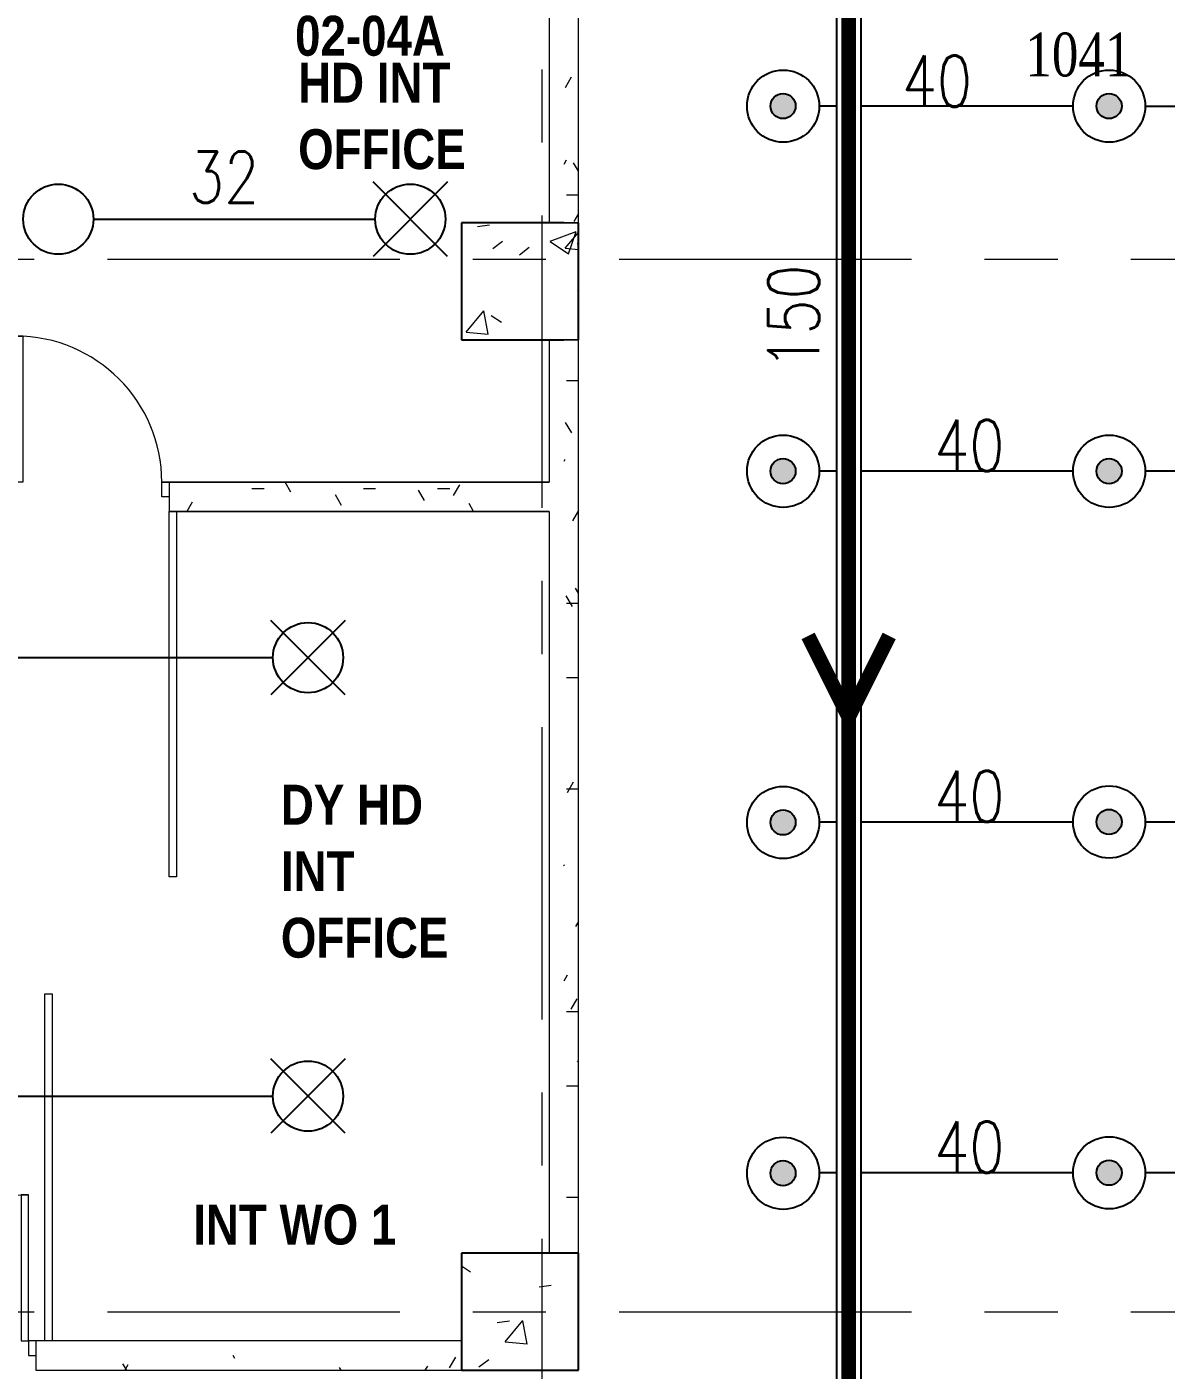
# Model space of a CAD drawing. Header units: millimetres. Extents: x -282761 to 137668, y -273845 to 94451.
# Drawn here: x 93083 to 100875, y -32425 to -23234 of the extents above; entities that cross this region are included whole.
import ezdxf

# ---------------------------------------------------------------- set-up
doc = ezdxf.new("R2010")
doc.units = ezdxf.units.MM
doc.linetypes.add('BLK_2 - 1ST__2ND_STOREY_PLAN-archi clean_11 SEPT 2024$0$IDA - Grid Line', pattern=[3500, 2000, -500, 500, -500])
for name, color, linetype in [('ADRESS', 42, 'Continuous'), ('M-_FIREPIPE_E', 1, 'Continuous'), ('M-_FIRESPRK_T-', 7, 'Continuous'), ('M-_SPRKPIEX_E-', 1, 'Continuous'), ('ROOMNAME', 7, 'Continuous')]:
    doc.layers.add(name, color=color, linetype=linetype)
for name, color, linetype, lineweight in [('BLK_2 - 1ST__2ND_STOREY_PLAN-archi clean_11 SEPT 2024$0$0-1', 8, 'Continuous', 5), ('BLK_2 - 1ST__2ND_STOREY_PLAN-archi clean_11 SEPT 2024$0$1599_DB_A_BLK2_HQ_R21-2ND STOREY 20230517--$0$A-_DOOR----_E', 8, 'Continuous', 9), ('BLK_2 - 1ST__2ND_STOREY_PLAN-archi clean_11 SEPT 2024$0$1599_DB_A_BLK2_HQ_R21-2ND STOREY 20230517--$0$S-_COLN----_E', 8, 'Continuous', 9), ('BLK_2 - 1ST__2ND_STOREY_PLAN-archi clean_11 SEPT 2024$0$_CATCHMENT_DRAIN', 8, 'Continuous', 0), ('BLK_2 - 1ST__2ND_STOREY_PLAN-archi clean_11 SEPT 2024$0$A-_WALL----_H-1', 8, 'Continuous', 9), ('BLK_2 - 1ST__2ND_STOREY_PLAN-archi clean_11 SEPT 2024$0$S-_ANOTGRID_E-1', 8, 'BLK_2 - 1ST__2ND_STOREY_PLAN-archi clean_11 SEPT 2024$0$IDA - Grid Line', 9), ('BLK_2 - 1ST__2ND_STOREY_PLAN-archi clean_11 SEPT 2024$0$S-_COLN----_E-1', 8, 'Continuous', 25), ('BLK_2 - 1ST__2ND_STOREY_PLAN-archi clean_11 SEPT 2024$0$S-_COLN----_E-2', 8, 'Continuous', 9)]:
    doc.layers.add(name, color=color, linetype=linetype, lineweight=lineweight)
doc.styles.add('BLK_2 - 1ST__2ND_STOREY_PLAN_12  JUNE 2024$0$Arial Narrow_B_2', font='ARIALNB.TTF', dxfattribs={"height": 500})
doc.styles.add('Simplex', font='SIMPLEX.shx', dxfattribs={"width": 0.8, "height": 2.5})
doc.styles.add('TIME', font='times.ttf', dxfattribs={"width": 0.8})
pattern_1 = [(50, (0, 0), (1821.841, -159.39), [190.5, -2095.5]), (355, (0, 0), (-352.428, 1910.567), [152.4, -1676.4]), (100.451, (151.8, -13.3), (1469.426, 1751.166), [161.9, -1780.9]), (46.184, (0, 508), (2710.79, -420.428), [285.75, -3143.25]), (96.636, (226, 473), (2374.026, 2474.276), [242.85, -2671.35]), (351.184, (0, 508), (2374.05, 2474.25), [228.6, -2514.6]), (21, (254, 381), (1516.143, -1022.652), [190.5, -2095.5]), (326, (254, 381), (618.02, 1841.88), [152.4, -1676.4]), (71.451, (380.3, 295.8), (2134.171, 819.212), [161.9, -1780.9]), (37.5, (0, 0), (30.886, 845.5504), [83.82, -1572.26, 83.82, -1617.98, -1682.75]), (37.5, (0, 0), (30.886, 845.5504), [-3357.88, 83.82, -1598.93]), (7.5, (0, 0), (668.1966, 1001.806), [83.82, -886.46, 83.82, -1534.16, -641.35]), (7.5, (0, 0), (668.1966, 1001.806), [-2588.26, 83.82, -557.53]), (327.5, (-566.4, 0), (1355.9093, -57.2896), [83.82, -551.18, 83.82, -1897.38, -2628.9]), (327.5, (-566.4, 0), (1355.9093, -57.2896), [-2616.2, 83.82, -2545.08]), (317.5, (-820.4, 0), (1481.293, 254.266), [83.82, -741.68, 83.82, -1231.9, -1866.9]), (317.5, (-820.4, 0), (1481.293, 254.266), [-2141.22, 83.82, -1783.08])]
pattern_2 = [(0, (0, 0), (1016, 254), [83.82, -678.18, 83.82, -678.18, -4064]), (0, (0, 0), (1016, 254), [-1524, 83.82, -1440.18, 83.82, -678.18, -1778]), (0, (0, 0), (1016, 254), [-3810, 83.82, -424.18, 83.82, -1186.18]), (120, (381, 127), (-727.97045, 752.8818), [83.82, -678.18, 83.82, -678.18, -4064]), (120, (381, 127), (-727.97045, 752.8818), [-1524, 83.82, -1440.18, 83.82, -678.18, -1778]), (120, (381, 127), (-727.97045, 752.8818), [-3810, 83.82, -424.18, 83.82, -1186.18]), (240, (508, 635), (-288.02955, -1006.8818), [83.82, -678.18, 83.82, -678.18, -4064]), (240, (508, 635), (-288.02955, -1006.8818), [-1524, 83.82, -1440.18, 83.82, -678.18, -1778]), (240, (508, 635), (-288.02955, -1006.8818), [-3810, 83.82, -424.18, 83.82, -1186.18])]
pattern_3 = [(0, (-41522.25, -42727.71), (1016, 254), [83.82, -678.18, 83.82, -678.18, -4064]), (0, (-41522.25, -42727.71), (1016, 254), [-1524, 83.82, -1440.18, 83.82, -678.18, -1778]), (0, (-41522.25, -42727.71), (1016, 254), [-3810, 83.82, -424.18, 83.82, -1186.18]), (120, (-41141.25, -42600.71), (-727.9705, 752.8818), [83.82, -678.18, 83.82, -678.18, -4064]), (120, (-41141.25, -42600.71), (-727.9705, 752.8818), [-1524, 83.82, -1440.18, 83.82, -678.18, -1778]), (120, (-41141.25, -42600.71), (-727.9705, 752.8818), [-3810, 83.82, -424.18, 83.82, -1186.18]), (240, (-41014.25, -42092.71), (-288.0295, -1006.8818), [83.82, -678.18, 83.82, -678.18, -4064]), (240, (-41014.25, -42092.71), (-288.0295, -1006.8818), [-1524, 83.82, -1440.18, 83.82, -678.18, -1778]), (240, (-41014.25, -42092.71), (-288.0295, -1006.8818), [-3810, 83.82, -424.18, 83.82, -1186.18])]
pattern_4 = [(50, (-41522.3, -42727.7), (1821.84, -159.39), [190.5, -2095.5]), (355, (-41522.3, -42727.7), (-352.43, 1910.57), [152.4, -1676.4]), (100.451, (-41370.4, -42741), (1469.43, 1751.17), [161.9, -1780.9]), (46.184, (-41522.3, -42219.7), (2710.79, -420.43), [285.75, -3143.25]), (96.636, (-41296.4, -42254.7), (2374.03, 2474.28), [242.85, -2671.35]), (351.184, (-41522.3, -42219.7), (2374.05, 2474.25), [228.6, -2514.6]), (21, (-41268.3, -42346.7), (1516.14, -1022.65), [190.5, -2095.5]), (326, (-41268.3, -42346.7), (618.02, 1841.88), [152.4, -1676.4]), (71.451, (-41141.9, -42432), (2134.17, 819.21), [161.9, -1780.9]), (37.5, (-41522.25, -42727.7), (30.886, 845.55), [83.82, -1572.26, 83.82, -1617.98, -1682.75]), (37.5, (-41522.25, -42727.7), (30.886, 845.55), [-3357.88, 83.82, -1598.93]), (7.5, (-41522.25, -42727.7), (668.197, 1001.806), [83.82, -886.46, 83.82, -1534.16, -641.35]), (7.5, (-41522.25, -42727.7), (668.197, 1001.806), [-2588.26, 83.82, -557.53]), (327.5, (-42088.7, -42727.7), (1355.91, -57.29), [83.82, -551.18, 83.82, -1897.38, -2628.9]), (327.5, (-42088.7, -42727.7), (1355.91, -57.29), [-2616.2, 83.82, -2545.08]), (317.5, (-42342.7, -42727.7), (1481.293, 254.266), [83.82, -741.68, 83.82, -1231.9, -1866.9]), (317.5, (-42342.7, -42727.7), (1481.293, 254.266), [-2141.22, 83.82, -1783.08])]

# ---------------------------------------------------------------- blocks, each defined once
blk = doc.blocks.new('fire0101')
at = {"color": 0, "linetype": 'Continuous'}
blk.add_circle((0, 0), 100, dxfattribs=at)
blk = doc.blocks.new('Under B spk')
for p, q in [((318, -318), (-318, 318)), ((318, 318), (-318, -318))]:
    blk.add_line(p, q)
blk.add_circle((0, 0), 300)
blk = doc.blocks.new('ROYAL')
at = {"ltscale": 0.1}
h = blk.add_hatch(color=1, dxfattribs=at)
h.dxf.hatch_style = 1
h.paths.add_polyline_path([(17, 0.1, 1), (-17.1, 0.1, 1)])
at = {"layer": 'M-_SPRKPIEX_E-', "ltscale": 0.1}
for centre, radius in [((0, 0), 48.8), ((-0.1, 0.1), 17)]:
    blk.add_circle(centre, radius, dxfattribs=at)
blk = doc.blocks.new('Spkr-B2Foyer')
at = {"layer": 'M-_FIREPIPE_E'}
for p, q in [((-32965.7, -66504.4), (-32970.3, -66504.4)), ((-32687.2, -66504.4), (-32804.3, -66504.4)), ((-31068.8, -66504.4), (-32518.9, -66504.4)), ((-30574.3, -66504.4), (-28568.8, -66504.4)), ((-32965.7, -69002.4), (-32970.3, -69002.4)), ((-32687.2, -69002.4), (-32804.3, -69002.4)), ((-31068.8, -69002.4), (-32518.9, -69002.4)), ((-27468.8, -69003), (-30574.3, -69002.4)), ((-32965.7, -71402.4), (-32970.3, -71402.4)), ((-32687.2, -71402.4), (-32804.3, -71402.4)), ((-31068.8, -71402.4), (-32518.9, -71402.4)), ((-27468.8, -71403), (-30574.3, -71402.4)), ((-32965.7, -73802.4), (-32970.3, -73802.4)), ((-32687.2, -73802.4), (-32804.3, -73802.4)), ((-31068.8, -73802.4), (-32518.9, -73802.4)), ((-27468.8, -73803), (-30574.3, -73802.4))]:
    blk.add_line(p, q, dxfattribs=at)
blk.add_lwpolyline([(-32687.2, -65281.9), (-32687.2, -88204.6), (-32518.9, -88204.6), (-32518.9, -65281.9)], close=True, dxfattribs=at)
at = {"layer": 'M-_SPRKPIEX_E-', "xscale": 5.0625, "yscale": 5.0625, "zscale": 5.0625}
for p in [(-33051.5, -66504.4), (-30821.5, -66504.4), (-33051.5, -69002.4), (-30821.5, -69002.4), (-33051.5, -71405.5), (-30821.5, -71402.4), (-33051.5, -73805.5), (-30821.5, -73802.4)]:
    blk.add_blockref('ROYAL', p, dxfattribs=at)
blk = doc.blocks.new('BLK_2 - 1ST__2ND_STOREY_PLAN-archi clean_11 SEPT 2024$0$1599_DB_A_BLK2_HQ_R21_rvt-2-BLK 2 2ND STOREY PLAN')
at = {"layer": 'BLK_2 - 1ST__2ND_STOREY_PLAN-archi clean_11 SEPT 2024$0$A-_WALL----_H-1'}
h = blk.add_hatch(dxfattribs=at)
h.set_pattern_fill('FP_3', color=256, style=0, pattern_type=2)
h.set_pattern_definition(pattern_2)
h.paths.add_polyline_path([(-124236.4, -74352.4), (-124236.4, -68102.4), (-124336.4, -68102.4), (-124336.4, -74352.4)])
h.paths.add_polyline_path([(-124236.4, -67302.4), (-124236.4, -65677.4), (-124336.4, -65677.4), (-124336.4, -67302.4)])
h = blk.add_hatch(dxfattribs=at)
h.set_pattern_fill('FP_3', color=256, style=0, pattern_type=2)
h.set_pattern_definition(pattern_2)
h.paths.add_polyline_path([(-128898.9, -75152.4), (-128898.9, -75052.4), (-135386.4, -75052.4), (-135386.4, -75152.4), (-130564, -75152.4)])
h.paths.add_polyline_path([(-125036.4, -75152.4), (-125036.4, -75052.4), (-127798.9, -75052.4), (-127798.9, -75152.4)])
at = {"layer": 'BLK_2 - 1ST__2ND_STOREY_PLAN-archi clean_11 SEPT 2024$0$S-_COLN----_E-2'}
h = blk.add_hatch(dxfattribs=at)
h.set_pattern_fill('FP_40', color=256, style=0, pattern_type=2)
h.set_pattern_definition(pattern_1)
h.paths.add_polyline_path([(-125036.4, -68102.4), (-124236.4, -68102.4), (-124236.4, -67302.4), (-125036.4, -67302.4)])
h = blk.add_hatch(dxfattribs=at)
h.set_pattern_fill('FP_40', color=256, style=0, pattern_type=2)
h.set_pattern_definition(pattern_1)
h.paths.add_polyline_path([(-124336.4, -75152.4), (-124236.4, -75152.4), (-124236.4, -74352.4), (-125036.4, -74352.4), (-125036.4, -75152.4)])
at = {"layer": 'BLK_2 - 1ST__2ND_STOREY_PLAN-archi clean_11 SEPT 2024$0$S-_COLN----_E-1'}
for p, q in [((-124336.4, -67302.4), (-125036.4, -67302.4)), ((-125036.4, -67302.4), (-125036.4, -68102.4)), ((-124236.4, -68102.4), (-124236.4, -67302.4)), ((-125036.4, -68102.4), (-124336.4, -68102.4)), ((-124236.4, -74352.4), (-125036.4, -74352.4)), ((-125036.4, -74352.4), (-125036.4, -75152.4)), ((-124236.4, -75152.4), (-124236.4, -74352.4)), ((-125036.4, -75152.4), (-124236.4, -75152.4))]:
    blk.add_line(p, q, dxfattribs=at)
blk = doc.blocks.new('BLK_2 - 1ST__2ND_STOREY_PLAN-archi clean_11 SEPT 2024$0$1599_DB_A_BLK2_HQ_R21-2ND STOREY 20230517--$0$IDA - F - Single - Swing - 1100L X 2200H - B2-TD01-3240952-LINKVIEW_BLK2_2ND STOREY')
at = {"layer": 'BLK_2 - 1ST__2ND_STOREY_PLAN-archi clean_11 SEPT 2024$0$1599_DB_A_BLK2_HQ_R21-2ND STOREY 20230517--$0$A-_DOOR----_E'}
for p, q in [((-550, 50), (-500, 50)), ((-500, 50), (-500, -50)), ((500, 50), (550, 50)), ((500, -50), (500, 50)), ((-500, -50), (-550, -50)), ((450, -50), (500, -50)), ((450, -1050), (450, -50)), ((500, -50), (500, -1050)), ((550, -50), (500, -50)), ((500, -1050), (450, -1050))]:
    blk.add_line(p, q, dxfattribs=at)
blk.add_arc((500, -50), 1000, 180, 270, dxfattribs=at)
blk = doc.blocks.new('BLK_2 - 1ST__2ND_STOREY_PLAN-archi clean_11 SEPT 2024$0$furniture layout')
at = {"layer": 'BLK_2 - 1ST__2ND_STOREY_PLAN-archi clean_11 SEPT 2024$0$1599_DB_A_BLK2_HQ_R21-2ND STOREY 20230517--$0$S-_COLN----_E'}
h = blk.add_hatch(dxfattribs=at)
h.set_pattern_fill('FP_1', color=256, style=0, pattern_type=2)
h.set_pattern_definition(pattern_4)
h.paths.add_polyline_path([(-34551.5, -68102.4), (-34451.5, -68102.4), (-34451.5, -67302.4), (-35251.5, -67302.4), (-35251.5, -68102.4)], flags=0)
h = blk.add_hatch(dxfattribs=at)
h.set_pattern_fill('FP_3', color=256, style=0, pattern_type=2)
h.set_pattern_definition(pattern_3)
h.paths.add_polyline_path([(-34551.5, -74352.4), (-34451.5, -74352.4), (-34451.5, -68102.4), (-34551.5, -68102.4), (-34551.5, -71250.2)], flags=0)
h = blk.add_hatch(dxfattribs=at)
h.set_pattern_fill('FP_3', color=256, style=0, pattern_type=2)
h.set_pattern_definition([(0, (-41522.25, -42902.71), (1016, 254), [83.82, -678.18, 83.82, -678.18, -4064]), (0, (-41522.25, -42902.71), (1016, 254), [-1524, 83.82, -1440.18, 83.82, -678.18, -1778]), (0, (-41522.25, -42902.71), (1016, 254), [-3810, 83.82, -424.18, 83.82, -1186.18]), (120, (-41141.25, -42775.71), (-727.9705, 752.8818), [83.82, -678.18, 83.82, -678.18, -4064]), (120, (-41141.25, -42775.71), (-727.9705, 752.8818), [-1524, 83.82, -1440.18, 83.82, -678.18, -1778]), (120, (-41141.25, -42775.71), (-727.9705, 752.8818), [-3810, 83.82, -424.18, 83.82, -1186.18]), (240, (-41014.25, -42267.71), (-288.0295, -1006.8818), [83.82, -678.18, 83.82, -678.18, -4064]), (240, (-41014.25, -42267.71), (-288.0295, -1006.8818), [-1524, 83.82, -1440.18, 83.82, -678.18, -1778]), (240, (-41014.25, -42267.71), (-288.0295, -1006.8818), [-3810, 83.82, -424.18, 83.82, -1186.18])])
h.paths.add_polyline_path([(-37301.5, -69277.4), (-34651.5, -69277.4), (-34651.5, -69077.4), (-37301.5, -69077.4)])
h = blk.add_hatch(dxfattribs=at)
h.set_pattern_fill('FP_1', color=256, style=0, pattern_type=2)
h.set_pattern_definition(pattern_4)
h.paths.add_polyline_path([(-34451.5, -75152.4), (-34451.5, -74352.4), (-35251.5, -74352.4), (-35251.5, -75152.4)], flags=0)
h = blk.add_hatch(dxfattribs=at)
h.set_pattern_fill('FP_3', color=256, style=0, pattern_type=2)
h.set_pattern_definition(pattern_3)
h.paths.add_polyline_path([(-35251.5, -75152.4), (-35251.5, -75052.4), (-38014, -75052.4), (-38014, -75152.4)], flags=0)
for p, q in [((-34451.5, -67302.4), (-34451.5, -65577.4)), ((-34651.5, -65777.4), (-34651.5, -67302.4)), ((-35251.5, -67302.4), (-35251.5, -68102.4)), ((-34551.5, -67302.4), (-35251.5, -67302.4)), ((-34551.5, -67302.4), (-34451.5, -67302.4)), ((-34451.5, -67302.4), (-34551.5, -67302.4)), ((-34451.5, -68102.4), (-34451.5, -67302.4)), ((-34451.5, -68102.4), (-35251.5, -68102.4)), ((-35251.5, -68102.4), (-34451.5, -68102.4)), ((-34651.5, -68102.4), (-34651.5, -69077.4)), ((-34451.5, -74352.4), (-34451.5, -68102.4)), ((-37251.5, -69077.4), (-37251.5, -69277.4)), ((-34651.5, -69277.4), (-34651.5, -74352.4)), ((-35252.6, -74352.4), (-35252.6, -74952.4)), ((-34551.5, -74352.4), (-35251.5, -74352.4)), ((-34551.5, -74352.4), (-34451.5, -74352.4)), ((-34451.5, -74352.4), (-34551.5, -74352.4)), ((-34451.5, -75152.4), (-34451.5, -74352.4)), ((-38164, -74952.4), (-38164, -75152.4)), ((-35251.5, -74952.4), (-38164, -74952.4)), ((-38164, -75152.4), (-35251.5, -75152.4)), ((-35251.5, -75152.4), (-34451.5, -75152.4))]:
    blk.add_line(p, q, dxfattribs=at)
for points in [[(-34651.5, -69077.4), (-37301.5, -69077.4), (-34651.5, -69077.4), (-37301.5, -69077.4)], [(-37251.5, -69077.4), (-37251.5, -69277.4)], [(-37251.5, -69277.4), (-34651.5, -69277.4), (-37251.5, -69277.4), (-34651.5, -69277.4)]]:
    blk.add_lwpolyline(points, dxfattribs=at)
for points in [[(-37251.5, -69277.4), (-37201.5, -69277.4), (-37201.5, -71777.4), (-37251.5, -71777.4), (-37251.5, -69277.4), (-37201.5, -69277.4), (-37201.5, -71777.4), (-37251.5, -71777.4)], [(-38101.5, -72577.4), (-38051.5, -72577.4), (-38051.5, -74952.4), (-38101.5, -74952.4), (-38101.5, -72577.4), (-38051.5, -72577.4), (-38051.5, -74952.4), (-38101.5, -74952.4)]]:
    blk.add_lwpolyline(points, close=True, dxfattribs=at)
at = {"layer": 'BLK_2 - 1ST__2ND_STOREY_PLAN-archi clean_11 SEPT 2024$0$1599_DB_A_BLK2_HQ_R21-2ND STOREY 20230517--$0$S-_COLN----_E', "rotation": 180}
blk.add_blockref('BLK_2 - 1ST__2ND_STOREY_PLAN-archi clean_11 SEPT 2024$0$1599_DB_A_BLK2_HQ_R21-2ND STOREY 20230517--$0$IDA - F - Single - Swing - 1100L X 2200H - B2-TD01-3240952-LINKVIEW_BLK2_2ND STOREY', (-37801.5, -69127.4), dxfattribs=at)
at = {"layer": 'BLK_2 - 1ST__2ND_STOREY_PLAN-archi clean_11 SEPT 2024$0$1599_DB_A_BLK2_HQ_R21-2ND STOREY 20230517--$0$S-_COLN----_E', "xscale": -1, "rotation": 180}
blk.add_blockref('BLK_2 - 1ST__2ND_STOREY_PLAN-archi clean_11 SEPT 2024$0$1599_DB_A_BLK2_HQ_R21-2ND STOREY 20230517--$0$IDA - F - Single - Swing - 1100L X 2200H - B2-TD01-3240952-LINKVIEW_BLK2_2ND STOREY', (-38714, -75002.4), dxfattribs=at)
blk = doc.blocks.new('BLK_2 - 1ST__2ND_STOREY_PLAN-archi clean_11 SEPT 2024')
at = {"layer": 'BLK_2 - 1ST__2ND_STOREY_PLAN-archi clean_11 SEPT 2024$0$1599_DB_A_BLK2_HQ_R21-2ND STOREY 20230517--$0$S-_COLN----_E'}
for p, q in [((-34451.5, -75152.4), (-34451.5, -74352.4)), ((-35251.5, -75152.4), (-34451.5, -75152.4))]:
    blk.add_line(p, q, dxfattribs=at)
at = {"layer": 'BLK_2 - 1ST__2ND_STOREY_PLAN-archi clean_11 SEPT 2024$0$S-_ANOTGRID_E-1'}
for p, q in [((-34701.5, -28753), (-34701.5, -122559.3)), ((-51673.7, -67552.4), (4860.6, -67552.4)), ((-51673.7, -74752.4), (4860.6, -74752.4))]:
    blk.add_line(p, q, dxfattribs=at)
blk.add_blockref('BLK_2 - 1ST__2ND_STOREY_PLAN-archi clean_11 SEPT 2024$0$furniture layout', (0, 0))
at = {"layer": 'BLK_2 - 1ST__2ND_STOREY_PLAN-archi clean_11 SEPT 2024$0$0-1'}
blk.add_blockref('BLK_2 - 1ST__2ND_STOREY_PLAN-archi clean_11 SEPT 2024$0$1599_DB_A_BLK2_HQ_R21_rvt-2-BLK 2 2ND STOREY PLAN', (89784.8, 0), dxfattribs=at)

msp = doc.modelspace()

# ---------------------------------------------------------------- linework, layer by layer
at = {"layer": 'M-_SPRKPIEX_E-'}
for p, q in [((93538, -24550.1), (95465.5, -24550.1)), ((91446, -27550.1), (94055.5, -27550.1)), ((93538, -27550.1), (94766, -27550.1)), ((91446, -30550.1), (93255.5, -30550.1)), ((93255.5, -30550.1), (94766, -30550.1))]:
    msp.add_line(p, q, dxfattribs=at)
at = {"layer": 'M-_SPRKPIEX_E-', "const_width": 100}
for points in [[(103617.9, -21727.1), (103617.9, -22342.2), (98340.9, -22376.1), (98704, -22376.1), (98703, -46812.5)], [(98426.9, -27401.3), (98703.8, -27955.1), (98980.7, -27401.3)]]:
    msp.add_lwpolyline(points, dxfattribs=at)

# ---------------------------------------------------------------- block references
at = {"color": 30}
msp.add_blockref('Spkr-B2Foyer', (131307.1, 42727.7), dxfattribs=at)
at = {"layer": 'BLK_2 - 1ST__2ND_STOREY_PLAN-archi clean_11 SEPT 2024$0$_CATCHMENT_DRAIN'}
msp.add_blockref('BLK_2 - 1ST__2ND_STOREY_PLAN-archi clean_11 SEPT 2024', (131307.1, 42727.7), dxfattribs=at)
at = {"layer": 'M-_SPRKPIEX_E-', "xscale": 2.4, "yscale": 2.4, "zscale": 2.4, "rotation": 258.865011862231}
msp.add_blockref('fire0101', (93298, -24550.1), dxfattribs=at)
at = {"layer": 'M-_SPRKPIEX_E-', "xscale": 0.8, "yscale": 0.8, "zscale": 0.8}
for p in [(95705.5, -24550.1), (95006, -27550.1), (95006, -30550.1)]:
    msp.add_blockref('Under B spk', p, dxfattribs=at)

# ---------------------------------------------------------------- texts
at = {"layer": 'ADRESS', "insert": (99912.4, -23273.5), "char_height": 300, "width": 1194.075, "attachment_point": 1, "style": 'TIME'}
msp.add_mtext('1041', dxfattribs=at)
at = {"layer": 'M-_FIRESPRK_T-', "style": 'Simplex', "width": 0.8}
for s, p in [('40', (99067.2, -23780.8)), ('32', (94192, -24437.6)), ('40', (99289.1, -26273.7)), ('40', (99289.1, -28673.7)), ('40', (99289.1, -31073.7))]:
    msp.add_text(s, height=350, dxfattribs=at).set_placement(p)
msp.add_text('150', height=350, rotation=90, dxfattribs=at).set_placement((98503, -25579.7))
at = {"layer": 'ROOMNAME', "char_height": 272.93, "width": 5003.316, "attachment_point": 1, "style": 'BLK_2 - 1ST__2ND_STOREY_PLAN_12  JUNE 2024$0$Arial Narrow_B_2'}
for s, insert in [('02-04A', (94917.2, -23158.6)), ('HD INT\\POFFICE', (94938.2, -23479.7)), ('DY HD\\PINT\\POFFICE', (94820.1, -28419.7)), ('INT WO 1', (94220.6, -31292.3))]:
    msp.add_mtext(s, dxfattribs=dict(at, insert=insert))

doc.saveas('drawing.dxf')
